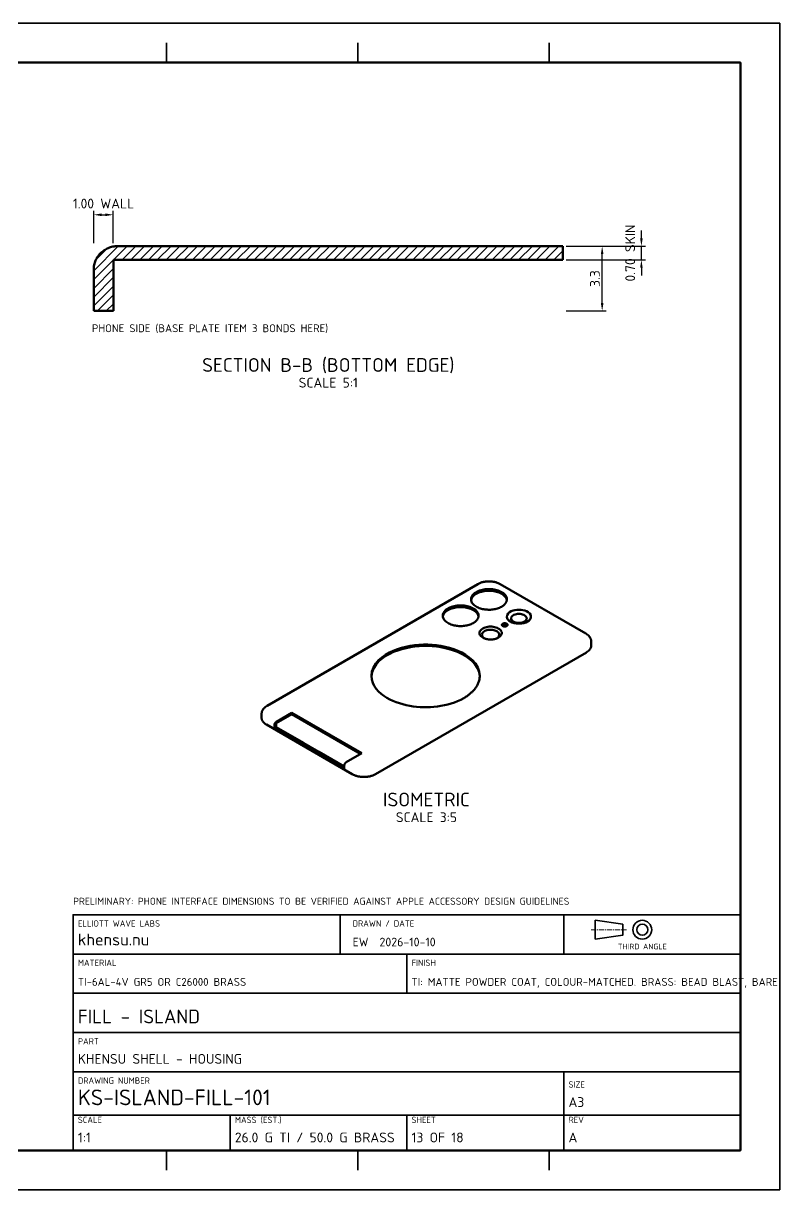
# Model space of a CAD drawing. Header units: millimetres. Extents: x 0 to 420, y 0 to 297.
# Drawn here: x 227.3 to 420, y 0 to 297 of the extents above; entities that cross this region are included whole.
import ezdxf
from ezdxf.enums import TextEntityAlignment as Align

# ---------------------------------------------------------------- set-up
doc = ezdxf.new("R2010")
doc.units = ezdxf.units.MM
doc.header["$LTSCALE"] = 0.4
doc.linetypes.add('CENTER', pattern=[5.08, 3.175, -0.635, 0.635, -0.635])
for name, color, linetype, lineweight in [('BORDER', 7, 'CONTINUOUS', 70), ('CENTER', 1, 'CENTER', 18), ('DIM', 4, 'CONTINUOUS', 18), ('HATCH', 8, 'CONTINUOUS', 13), ('OUTLINE', 7, 'CONTINUOUS', 50), ('SECTION', 7, 'CONTINUOUS', 50), ('TEXT', 7, 'CONTINUOUS', 25), ('TITLE', 7, 'CONTINUOUS', 35)]:
    doc.layers.add(name, color=color, linetype=linetype, lineweight=lineweight)
doc.styles.add('KHENSU', font='isocpeur.ttf')
doc.dimstyles.new('KHENSU', dxfattribs={"dimtxt": 2.5, "dimasz": 2, "dimexe": 1, "dimexo": 0.8, "dimgap": 0.6, "dimtad": 1, "dimdsep": 46, "dimtxsty": 'KHENSU', "dimcen": -1.5, "dimclrd": 4, "dimclre": 4, "dimclrt": 7, "dimazin": 3, "dimtfac": 1, "dimtmove": 2, "dimatfit": 3})

msp = doc.modelspace()

# ---------------------------------------------------------------- hatches: boundary and pattern name
at = {"layer": 'HATCH'}
h = msp.add_hatch(dxfattribs=at)
h.set_pattern_fill('ANSI31', color=8, scale=0.5)
h.paths.add_polyline_path([(364.773, 240.25), (364.773, 239.413), (364.773, 238.576), (364.773, 237.739), (364.773, 236.902), (364.088, 236.75), (363.251, 236.75), (362.414, 236.75), (361.577, 236.75), (360.74, 236.75), (359.903, 236.75), (359.066, 236.75), (358.229, 236.75), (357.392, 236.75), (356.555, 236.75), (355.718, 236.75), (354.881, 236.75), (354.044, 236.75), (353.207, 236.75), (352.371, 236.75), (351.534, 236.75), (350.697, 236.75), (349.86, 236.75), (349.023, 236.75), (348.186, 236.75), (347.349, 236.75), (346.512, 236.75), (345.675, 236.75), (344.838, 236.75), (344.001, 236.75), (343.164, 236.75), (342.327, 236.75), (341.49, 236.75), (340.653, 236.75), (339.816, 236.75), (338.979, 236.75), (338.142, 236.75), (337.306, 236.75), (336.469, 236.75), (335.632, 236.75), (334.795, 236.75), (333.958, 236.75), (333.121, 236.75), (332.284, 236.75), (331.447, 236.75), (330.61, 236.75), (329.773, 236.75), (328.936, 236.75), (328.099, 236.75), (327.262, 236.75), (326.425, 236.75), (325.588, 236.75), (324.751, 236.75), (323.914, 236.75), (323.077, 236.75), (322.24, 236.75), (321.404, 236.75), (320.567, 236.75), (319.73, 236.75), (318.893, 236.75), (318.056, 236.75), (317.219, 236.75), (316.382, 236.75), (315.545, 236.75), (314.708, 236.75), (313.871, 236.75), (313.034, 236.75), (312.197, 236.75), (311.36, 236.75), (310.523, 236.75), (309.686, 236.75), (308.849, 236.75), (308.012, 236.75), (307.175, 236.75), (306.339, 236.75), (305.502, 236.75), (304.665, 236.75), (303.828, 236.75), (302.991, 236.75), (302.154, 236.75), (301.317, 236.75), (300.48, 236.75), (299.643, 236.75), (298.806, 236.75), (297.969, 236.75), (297.132, 236.75), (296.295, 236.75), (295.458, 236.75), (294.621, 236.75), (293.784, 236.75), (292.947, 236.75), (292.11, 236.75), (291.274, 236.75), (290.437, 236.75), (289.6, 236.75), (288.763, 236.75), (287.926, 236.75), (287.089, 236.75), (286.252, 236.75), (285.415, 236.75), (284.578, 236.75), (283.741, 236.75), (282.904, 236.75), (282.067, 236.75), (281.23, 236.75), (280.393, 236.75), (279.556, 236.75), (278.719, 236.75), (277.882, 236.75), (277.045, 236.75), (276.208, 236.75), (275.372, 236.75), (274.535, 236.75), (273.698, 236.75), (272.861, 236.75), (272.024, 236.75), (271.187, 236.75), (270.35, 236.75), (269.513, 236.75), (268.676, 236.75), (267.839, 236.75), (267.002, 236.75), (266.165, 236.75), (265.328, 236.75), (264.491, 236.75), (263.654, 236.75), (262.817, 236.75), (261.98, 236.75), (261.143, 236.75), (260.307, 236.75), (259.47, 236.75), (258.633, 236.75), (257.796, 236.75), (256.959, 236.75), (256.122, 236.75), (255.285, 236.75), (254.448, 236.75), (253.611, 236.75), (252.774, 236.75), (251.937, 236.75), (251.1, 236.75), (250.305, 236.709), (250.305, 235.872), (250.305, 235.035), (250.305, 234.198), (250.305, 233.361), (250.305, 232.524), (250.305, 231.687), (250.305, 230.85), (250.305, 230.013), (250.305, 229.176), (250.305, 228.339), (250.305, 227.502), (250.305, 226.665), (250.305, 225.828), (250.305, 224.991), (250.305, 224.154), (249.872, 223.75), (249.035, 223.75), (248.198, 223.75), (247.361, 223.75), (246.524, 223.75), (245.687, 223.75), (245.227, 224.127), (245.227, 224.964), (245.227, 225.801), (245.227, 226.638), (245.227, 227.475), (245.227, 228.312), (245.227, 229.149), (245.227, 229.986), (245.227, 230.823), (245.227, 231.66), (245.227, 232.497), (245.227, 233.334), (245.227, 234.17), (245.276, 235.005), (245.441, 235.825), (245.719, 236.614), (246.105, 237.355), (246.591, 238.036), (247.167, 238.643), (247.821, 239.164), (248.54, 239.591), (249.311, 239.915), (250.119, 240.132), (250.948, 240.239), (251.785, 240.25), (252.622, 240.25), (253.459, 240.25), (254.296, 240.25), (255.133, 240.25), (255.97, 240.25), (256.807, 240.25), (257.643, 240.25), (258.48, 240.25), (259.317, 240.25), (260.154, 240.25), (260.991, 240.25), (261.828, 240.25), (262.665, 240.25), (263.502, 240.25), (264.339, 240.25), (265.176, 240.25), (266.013, 240.25), (266.85, 240.25), (267.687, 240.25), (268.524, 240.25), (269.361, 240.25), (270.198, 240.25), (271.035, 240.25), (271.872, 240.25), (272.708, 240.25), (273.545, 240.25), (274.382, 240.25), (275.219, 240.25), (276.056, 240.25), (276.893, 240.25), (277.73, 240.25), (278.567, 240.25), (279.404, 240.25), (280.241, 240.25), (281.078, 240.25), (281.915, 240.25), (282.752, 240.25), (283.589, 240.25), (284.426, 240.25), (285.263, 240.25), (286.1, 240.25), (286.937, 240.25), (287.774, 240.25), (288.61, 240.25), (289.447, 240.25), (290.284, 240.25), (291.121, 240.25), (291.958, 240.25), (292.795, 240.25), (293.632, 240.25), (294.469, 240.25), (295.306, 240.25), (296.143, 240.25), (296.98, 240.25), (297.817, 240.25), (298.654, 240.25), (299.491, 240.25), (300.328, 240.25), (301.165, 240.25), (302.002, 240.25), (302.839, 240.25), (303.675, 240.25), (304.512, 240.25), (305.349, 240.25), (306.186, 240.25), (307.023, 240.25), (307.86, 240.25), (308.697, 240.25), (309.534, 240.25), (310.371, 240.25), (311.208, 240.25), (312.045, 240.25), (312.882, 240.25), (313.719, 240.25), (314.556, 240.25), (315.393, 240.25), (316.23, 240.25), (317.067, 240.25), (317.904, 240.25), (318.74, 240.25), (319.577, 240.25), (320.414, 240.25), (321.251, 240.25), (322.088, 240.25), (322.925, 240.25), (323.762, 240.25), (324.599, 240.25), (325.436, 240.25), (326.273, 240.25), (327.11, 240.25), (327.947, 240.25), (328.784, 240.25), (329.621, 240.25), (330.458, 240.25), (331.295, 240.25), (332.132, 240.25), (332.969, 240.25), (333.806, 240.25), (334.642, 240.25), (335.479, 240.25), (336.316, 240.25), (337.153, 240.25), (337.99, 240.25), (338.827, 240.25), (339.664, 240.25), (340.501, 240.25), (341.338, 240.25), (342.175, 240.25), (343.012, 240.25), (343.849, 240.25), (344.686, 240.25), (345.523, 240.25), (346.36, 240.25), (347.197, 240.25), (348.034, 240.25), (348.871, 240.25), (349.707, 240.25), (350.544, 240.25), (351.381, 240.25), (352.218, 240.25), (353.055, 240.25), (353.892, 240.25), (354.729, 240.25), (355.566, 240.25), (356.403, 240.25), (357.24, 240.25), (358.077, 240.25), (358.914, 240.25), (359.751, 240.25), (360.588, 240.25), (361.425, 240.25), (362.262, 240.25), (363.099, 240.25), (363.936, 240.25), (364.773, 240.25)])

# ---------------------------------------------------------------- linework, layer by layer
at = {"layer": 'BORDER'}
msp.add_lwpolyline([(20, 10), (410, 10), (410, 287), (20, 287)], close=True, dxfattribs=at)
at = {"layer": 'CENTER'}
msp.add_line((372, 66.2), (381, 66.2), dxfattribs=at)
at = {"layer": 'OUTLINE'}
for p, q in [((343.11, 154.219), (289.399, 123.209)), ((370.601, 141.604), (348.752, 154.219)), ((317.039, 105.806), (370.751, 136.817)), ((371.981, 139.56), (371.981, 138.531)), ((288.019, 121.164), (288.019, 120.136)), ((291.689, 118.776), (295.719, 121.103)), ((291.774, 119.168), (295.719, 121.446)), ((295.719, 121.103), (295.719, 121.446)), ((295.719, 121.446), (313.539, 111.158)), ((295.719, 121.103), (313.242, 110.987)), ((289.249, 118.421), (311.099, 105.806)), ((291.265, 118.286), (291.265, 117.551)), ((291.689, 117.796), (291.265, 117.551)), ((291.265, 117.551), (298.223, 113.534)), ((291.689, 118.776), (291.689, 117.796)), ((291.689, 117.796), (298.647, 113.779)), ((298.647, 113.779), (298.223, 113.534)), ((298.223, 113.461), (298.647, 113.706)), ((298.223, 113.461), (298.223, 113.534)), ((302.126, 111.207), (298.223, 113.461)), ((298.647, 113.706), (298.647, 113.779)), ((302.486, 111.489), (298.647, 113.706)), ((302.126, 111.281), (302.55, 111.526)), ((302.126, 111.281), (309.084, 107.264)), ((302.126, 111.281), (302.126, 111.207)), ((302.55, 111.526), (309.084, 107.753)), ((313.539, 111.158), (309.593, 108.88)), ((309.084, 107.264), (309.084, 107.998))]:
    msp.add_line(p, q, dxfattribs=at)
for points in [[(348.752, 154.219), (348.586, 154.31), (348.416, 154.393), (348.242, 154.47), (348.066, 154.539), (347.888, 154.602), (347.707, 154.658), (347.524, 154.708), (347.34, 154.752), (347.155, 154.791), (346.968, 154.823), (346.781, 154.85), (346.593, 154.871), (346.404, 154.887), (346.215, 154.898), (346.026, 154.903), (345.836, 154.903), (345.647, 154.898), (345.458, 154.887), (345.27, 154.871), (345.081, 154.85), (344.894, 154.823), (344.707, 154.791), (344.522, 154.752), (344.338, 154.708), (344.155, 154.658), (343.975, 154.602), (343.796, 154.539), (343.62, 154.47), (343.446, 154.393), (343.276, 154.31), (343.11, 154.219)], [(350.491, 150.313), (350.446, 150.681), (350.32, 151.029), (350.126, 151.345), (349.884, 151.626), (349.607, 151.871), (349.304, 152.085), (348.982, 152.27), (348.647, 152.428), (348.301, 152.563), (347.947, 152.675), (347.588, 152.766), (347.224, 152.838), (346.857, 152.891), (346.487, 152.926), (346.117, 152.944), (345.746, 152.944), (345.375, 152.926), (345.006, 152.891), (344.639, 152.838), (344.275, 152.766), (343.915, 152.675), (343.561, 152.563), (343.216, 152.428), (342.88, 152.27), (342.559, 152.085), (342.255, 151.871), (341.978, 151.626), (341.736, 151.345), (341.543, 151.029), (341.416, 150.681), (341.371, 150.313)], [(350.475, 150.093), (350.385, 150.437), (350.226, 150.756), (350.015, 151.043), (349.765, 151.298), (349.487, 151.521), (349.188, 151.715), (348.874, 151.884), (348.548, 152.029), (348.213, 152.152), (347.872, 152.255), (347.525, 152.339), (347.174, 152.405), (346.821, 152.455), (346.466, 152.487), (346.109, 152.503), (345.753, 152.503), (345.396, 152.487), (345.041, 152.455), (344.688, 152.405), (344.337, 152.339), (343.991, 152.255), (343.649, 152.152), (343.314, 152.029), (342.989, 151.884), (342.674, 151.715), (342.375, 151.521), (342.097, 151.298), (341.847, 151.043), (341.636, 150.756), (341.477, 150.437), (341.387, 150.093)], [(343.279, 146.149), (343.234, 146.517), (343.107, 146.865), (342.914, 147.181), (342.672, 147.461), (342.394, 147.707), (342.091, 147.921), (341.77, 148.106), (341.434, 148.264), (341.088, 148.399), (340.735, 148.511), (340.375, 148.602), (340.011, 148.674), (339.644, 148.727), (339.275, 148.762), (338.904, 148.78), (338.533, 148.78), (338.163, 148.762), (337.793, 148.727), (337.426, 148.674), (337.062, 148.602), (336.703, 148.511), (336.349, 148.399), (336.003, 148.264), (335.668, 148.106), (335.346, 147.921), (335.043, 147.707), (334.765, 147.461), (334.523, 147.181), (334.33, 146.865), (334.203, 146.517), (334.159, 146.149)], [(341.371, 150.313), (341.399, 150.021), (341.481, 149.74), (341.608, 149.476), (341.773, 149.233), (341.967, 149.012), (342.183, 148.814), (342.416, 148.636), (342.663, 148.477), (342.921, 148.336), (343.186, 148.211), (343.459, 148.101), (343.736, 148.006), (344.018, 147.924), (344.303, 147.854), (344.591, 147.797), (344.881, 147.751), (345.173, 147.717), (345.466, 147.694), (345.759, 147.682), (346.053, 147.682), (346.346, 147.692), (346.639, 147.713), (346.931, 147.745), (347.221, 147.788), (347.51, 147.843), (347.795, 147.911), (348.078, 147.991), (348.356, 148.084), (348.63, 148.191), (348.897, 148.313), (349.156, 148.452)], [(349.156, 148.452), (349.222, 148.491), (349.288, 148.532), (349.353, 148.573), (349.418, 148.616), (349.481, 148.661), (349.543, 148.707), (349.605, 148.754), (349.665, 148.802), (349.724, 148.852), (349.782, 148.903), (349.839, 148.956), (349.894, 149.011), (349.947, 149.067), (349.999, 149.124), (350.049, 149.183), (350.098, 149.243), (350.144, 149.306), (350.188, 149.369), (350.23, 149.434), (350.269, 149.501), (350.305, 149.569), (350.339, 149.639), (350.37, 149.71), (350.397, 149.782), (350.422, 149.856), (350.443, 149.93), (350.46, 150.006), (350.473, 150.082), (350.483, 150.159), (350.489, 150.236), (350.491, 150.313)], [(334.159, 146.149), (334.187, 145.857), (334.268, 145.576), (334.396, 145.311), (334.56, 145.069), (334.754, 144.848), (334.97, 144.65), (335.204, 144.472), (335.451, 144.313), (335.708, 144.172), (335.974, 144.047), (336.246, 143.937), (336.524, 143.842), (336.806, 143.759), (337.091, 143.69), (337.379, 143.633), (337.669, 143.587), (337.961, 143.553), (338.253, 143.53), (338.547, 143.518), (338.84, 143.517), (339.134, 143.527), (339.427, 143.548), (339.718, 143.581), (340.009, 143.624), (340.297, 143.679), (340.583, 143.747), (340.865, 143.827), (341.144, 143.92), (341.417, 144.027), (341.684, 144.149), (341.943, 144.288)], [(343.263, 145.929), (343.172, 146.273), (343.014, 146.592), (342.803, 146.879), (342.553, 147.133), (342.274, 147.356), (341.976, 147.551), (341.661, 147.719), (341.335, 147.864), (341.001, 147.988), (340.659, 148.091), (340.312, 148.175), (339.962, 148.241), (339.609, 148.29), (339.253, 148.323), (338.897, 148.339), (338.54, 148.339), (338.184, 148.323), (337.829, 148.29), (337.475, 148.241), (337.125, 148.175), (336.778, 148.091), (336.437, 147.988), (336.102, 147.864), (335.776, 147.719), (335.462, 147.551), (335.163, 147.356), (334.885, 147.133), (334.635, 146.879), (334.423, 146.592), (334.265, 146.273), (334.175, 145.929)], [(341.943, 144.288), (342.01, 144.327), (342.076, 144.367), (342.141, 144.409), (342.205, 144.452), (342.268, 144.497), (342.331, 144.542), (342.392, 144.59), (342.453, 144.638), (342.512, 144.688), (342.57, 144.739), (342.626, 144.792), (342.681, 144.847), (342.735, 144.902), (342.787, 144.96), (342.837, 145.019), (342.885, 145.079), (342.931, 145.141), (342.975, 145.205), (343.017, 145.27), (343.056, 145.337), (343.093, 145.405), (343.127, 145.475), (343.157, 145.546), (343.185, 145.618), (343.209, 145.692), (343.23, 145.766), (343.247, 145.842), (343.261, 145.918), (343.271, 145.995), (343.277, 146.072), (343.279, 146.149)], [(355.745, 144.647), (356.152, 144.938), (356.475, 145.319), (356.64, 145.788), (356.577, 146.28), (356.317, 146.705), (355.942, 147.036), (355.508, 147.285), (355.041, 147.465), (354.555, 147.588), (354.059, 147.659), (353.559, 147.682), (353.058, 147.658), (352.563, 147.585), (352.078, 147.46), (351.611, 147.277), (351.179, 147.026), (350.807, 146.691), (350.552, 146.263), (350.497, 145.77), (350.67, 145.303), (350.997, 144.926), (351.406, 144.638), (351.859, 144.425), (352.337, 144.275), (352.83, 144.178), (353.33, 144.132), (353.83, 144.133), (354.326, 144.181), (354.814, 144.279), (355.29, 144.431), (355.745, 144.647)], [(354.969, 144.654), (355.231, 144.841), (355.439, 145.086), (355.546, 145.388), (355.505, 145.705), (355.337, 145.979), (355.096, 146.192), (354.817, 146.352), (354.516, 146.468), (354.203, 146.547), (353.884, 146.593), (353.562, 146.608), (353.24, 146.592), (352.921, 146.545), (352.609, 146.465), (352.309, 146.347), (352.03, 146.185), (351.791, 145.97), (351.627, 145.694), (351.592, 145.377), (351.703, 145.077), (351.913, 144.834), (352.176, 144.648), (352.468, 144.511), (352.776, 144.414), (353.093, 144.352), (353.415, 144.322), (353.737, 144.323), (354.056, 144.354), (354.37, 144.417), (354.677, 144.515), (354.969, 144.654)], [(348.366, 140.579), (348.648, 140.769), (348.894, 141.001), (349.085, 141.281), (349.189, 141.603), (349.178, 141.941), (349.055, 142.256), (348.851, 142.527), (348.596, 142.751), (348.31, 142.932), (348.003, 143.078), (347.683, 143.192), (347.355, 143.277), (347.02, 143.336), (346.683, 143.371), (346.343, 143.382), (346.004, 143.369), (345.666, 143.333), (345.332, 143.272), (345.004, 143.185), (344.685, 143.069), (344.379, 142.921), (344.095, 142.736), (343.843, 142.509), (343.644, 142.235), (343.528, 141.917), (343.526, 141.579), (343.637, 141.26), (343.832, 140.983), (344.082, 140.754), (344.366, 140.567), (344.67, 140.418)], [(347.931, 140.389), (348.147, 140.534), (348.337, 140.711), (348.487, 140.924), (348.572, 141.168), (348.573, 141.427), (348.488, 141.672), (348.339, 141.885), (348.149, 142.063), (347.933, 142.208), (347.701, 142.325), (347.458, 142.417), (347.207, 142.488), (346.952, 142.539), (346.694, 142.571), (346.434, 142.585), (346.174, 142.581), (345.915, 142.56), (345.657, 142.521), (345.404, 142.463), (345.156, 142.383), (344.917, 142.282), (344.69, 142.154), (344.483, 141.997), (344.307, 141.806), (344.18, 141.579), (344.127, 141.325), (344.163, 141.069), (344.277, 140.836), (344.445, 140.637), (344.646, 140.474), (344.87, 140.34)], [(350.682, 143.822), (350.675, 143.88), (350.655, 143.935), (350.624, 143.985), (350.586, 144.029), (350.542, 144.068), (350.494, 144.102), (350.443, 144.131), (350.39, 144.156), (350.336, 144.177), (350.28, 144.195), (350.223, 144.209), (350.166, 144.221), (350.108, 144.229), (350.049, 144.235), (349.991, 144.238), (349.932, 144.238), (349.874, 144.235), (349.816, 144.229), (349.758, 144.221), (349.7, 144.209), (349.643, 144.195), (349.587, 144.177), (349.533, 144.156), (349.48, 144.131), (349.429, 144.102), (349.381, 144.068), (349.337, 144.029), (349.299, 143.985), (349.269, 143.935), (349.249, 143.88), (349.242, 143.822)], [(349.242, 143.822), (349.246, 143.776), (349.259, 143.732), (349.279, 143.69), (349.305, 143.652), (349.336, 143.617), (349.37, 143.585), (349.407, 143.557), (349.446, 143.532), (349.486, 143.51), (349.528, 143.49), (349.571, 143.473), (349.615, 143.458), (349.66, 143.445), (349.705, 143.434), (349.75, 143.425), (349.796, 143.418), (349.842, 143.412), (349.888, 143.409), (349.934, 143.407), (349.981, 143.407), (350.027, 143.408), (350.073, 143.412), (350.119, 143.417), (350.165, 143.423), (350.211, 143.432), (350.256, 143.443), (350.301, 143.455), (350.345, 143.47), (350.388, 143.487), (350.43, 143.506), (350.471, 143.528)], [(350.572, 143.602), (350.54, 143.629), (350.506, 143.654), (350.47, 143.676), (350.432, 143.696), (350.394, 143.714), (350.355, 143.729), (350.315, 143.743), (350.275, 143.756), (350.234, 143.766), (350.193, 143.775), (350.151, 143.782), (350.109, 143.788), (350.067, 143.792), (350.025, 143.795), (349.983, 143.797), (349.941, 143.797), (349.898, 143.795), (349.856, 143.792), (349.814, 143.788), (349.772, 143.782), (349.731, 143.775), (349.689, 143.766), (349.649, 143.756), (349.608, 143.743), (349.568, 143.729), (349.529, 143.714), (349.491, 143.696), (349.454, 143.676), (349.418, 143.654), (349.383, 143.629), (349.351, 143.602)], [(350.471, 143.528), (350.481, 143.534), (350.492, 143.541), (350.502, 143.547), (350.512, 143.554), (350.522, 143.561), (350.532, 143.568), (350.542, 143.576), (350.551, 143.584), (350.561, 143.591), (350.57, 143.6), (350.579, 143.608), (350.587, 143.617), (350.596, 143.625), (350.604, 143.634), (350.612, 143.644), (350.619, 143.653), (350.627, 143.663), (350.634, 143.673), (350.64, 143.683), (350.647, 143.694), (350.652, 143.705), (350.658, 143.716), (350.662, 143.727), (350.667, 143.738), (350.671, 143.75), (350.674, 143.762), (350.677, 143.774), (350.679, 143.786), (350.68, 143.798), (350.681, 143.81), (350.682, 143.822)], [(344.67, 140.418), (344.773, 140.376), (344.878, 140.337), (344.984, 140.302), (345.09, 140.27), (345.198, 140.241), (345.306, 140.214), (345.415, 140.191), (345.524, 140.17), (345.634, 140.152), (345.744, 140.137), (345.855, 140.124), (345.966, 140.114), (346.077, 140.106), (346.188, 140.101), (346.3, 140.099), (346.411, 140.099), (346.522, 140.101), (346.634, 140.106), (346.745, 140.114), (346.856, 140.124), (346.966, 140.137), (347.077, 140.152), (347.187, 140.17), (347.296, 140.191), (347.405, 140.214), (347.513, 140.241), (347.621, 140.27), (347.727, 140.302), (347.833, 140.337), (347.937, 140.376), (348.041, 140.418)], [(347.841, 140.34), (347.844, 140.342), (347.847, 140.343), (347.85, 140.345), (347.853, 140.346), (347.856, 140.348), (347.859, 140.35), (347.862, 140.351), (347.865, 140.353), (347.867, 140.354), (347.87, 140.356), (347.873, 140.357), (347.876, 140.359), (347.879, 140.36), (347.882, 140.362), (347.885, 140.364), (347.888, 140.365), (347.891, 140.367), (347.894, 140.368), (347.897, 140.37), (347.899, 140.372), (347.902, 140.373), (347.905, 140.375), (347.908, 140.376), (347.911, 140.378), (347.914, 140.38), (347.917, 140.381), (347.92, 140.383), (347.922, 140.385), (347.925, 140.386), (347.928, 140.388), (347.931, 140.389)], [(348.041, 140.418), (348.051, 140.422), (348.062, 140.427), (348.073, 140.432), (348.084, 140.436), (348.094, 140.441), (348.105, 140.446), (348.116, 140.451), (348.126, 140.456), (348.137, 140.461), (348.148, 140.466), (348.158, 140.471), (348.169, 140.476), (348.179, 140.481), (348.19, 140.486), (348.2, 140.491), (348.211, 140.496), (348.221, 140.501), (348.232, 140.507), (348.242, 140.512), (348.253, 140.517), (348.263, 140.523), (348.274, 140.528), (348.284, 140.534), (348.294, 140.539), (348.305, 140.545), (348.315, 140.551), (348.325, 140.556), (348.335, 140.562), (348.346, 140.568), (348.356, 140.573), (348.366, 140.579)], [(371.981, 139.56), (371.979, 139.643), (371.973, 139.727), (371.964, 139.81), (371.951, 139.892), (371.935, 139.974), (371.915, 140.055), (371.892, 140.135), (371.865, 140.214), (371.835, 140.292), (371.802, 140.368), (371.766, 140.443), (371.727, 140.517), (371.686, 140.589), (371.641, 140.66), (371.595, 140.729), (371.546, 140.797), (371.494, 140.862), (371.441, 140.926), (371.385, 140.989), (371.328, 141.049), (371.269, 141.108), (371.208, 141.165), (371.146, 141.22), (371.082, 141.274), (371.017, 141.326), (370.95, 141.376), (370.883, 141.425), (370.814, 141.472), (370.744, 141.518), (370.673, 141.562), (370.601, 141.604)], [(315.988, 130.828), (316.123, 131.94), (316.507, 132.992), (317.091, 133.95), (317.824, 134.799), (318.664, 135.543), (319.581, 136.19), (320.555, 136.749), (321.57, 137.228), (322.616, 137.635), (323.687, 137.974), (324.775, 138.251), (325.876, 138.468), (326.987, 138.629), (328.105, 138.736), (329.226, 138.788), (330.349, 138.788), (331.471, 138.736), (332.588, 138.629), (333.7, 138.468), (334.801, 138.251), (335.889, 137.974), (336.959, 137.635), (338.006, 137.228), (339.021, 136.749), (339.994, 136.19), (340.912, 135.543), (341.751, 134.799), (342.484, 133.95), (343.069, 132.992), (343.453, 131.94), (343.588, 130.828)], [(315.991, 130.656), (316.164, 131.752), (316.574, 132.783), (317.175, 133.717), (317.915, 134.545), (318.756, 135.271), (319.67, 135.903), (320.638, 136.449), (321.646, 136.918), (322.684, 137.316), (323.745, 137.648), (324.823, 137.919), (325.914, 138.132), (327.015, 138.29), (328.122, 138.394), (329.232, 138.446), (330.344, 138.446), (331.454, 138.394), (332.561, 138.29), (333.661, 138.132), (334.752, 137.919), (335.831, 137.648), (336.891, 137.316), (337.929, 136.918), (338.937, 136.449), (339.905, 135.903), (340.82, 135.271), (341.661, 134.545), (342.401, 133.717), (343.001, 132.783), (343.412, 131.752), (343.585, 130.656)], [(370.751, 136.817), (370.812, 136.853), (370.873, 136.89), (370.933, 136.929), (370.992, 136.968), (371.05, 137.009), (371.108, 137.051), (371.164, 137.095), (371.22, 137.139), (371.274, 137.185), (371.328, 137.233), (371.38, 137.281), (371.431, 137.331), (371.48, 137.383), (371.528, 137.436), (371.574, 137.49), (371.618, 137.546), (371.661, 137.603), (371.701, 137.662), (371.74, 137.722), (371.776, 137.783), (371.81, 137.846), (371.841, 137.91), (371.869, 137.976), (371.894, 138.042), (371.917, 138.11), (371.936, 138.179), (371.952, 138.248), (371.964, 138.318), (371.973, 138.389), (371.979, 138.46), (371.981, 138.531)], [(339.546, 125.194), (338.762, 124.775), (337.955, 124.405), (337.127, 124.081), (336.285, 123.798), (335.43, 123.557), (334.565, 123.353), (333.692, 123.186), (332.814, 123.054), (331.93, 122.957), (331.044, 122.893), (330.156, 122.863), (329.267, 122.866), (328.38, 122.902), (327.494, 122.971), (326.611, 123.074), (325.733, 123.212), (324.862, 123.385), (323.998, 123.595), (323.145, 123.844), (322.305, 124.133), (321.481, 124.465), (320.677, 124.843), (319.898, 125.271), (319.151, 125.752), (318.445, 126.29), (317.79, 126.891), (317.204, 127.558), (316.705, 128.292), (316.319, 129.092), (316.073, 129.944), (315.988, 130.828)], [(343.588, 130.828), (343.582, 130.594), (343.564, 130.36), (343.535, 130.128), (343.493, 129.897), (343.441, 129.669), (343.378, 129.443), (343.304, 129.221), (343.221, 129.002), (343.128, 128.787), (343.026, 128.576), (342.915, 128.37), (342.796, 128.168), (342.67, 127.971), (342.537, 127.778), (342.397, 127.59), (342.251, 127.407), (342.099, 127.228), (341.942, 127.055), (341.78, 126.885), (341.614, 126.721), (341.442, 126.561), (341.267, 126.406), (341.088, 126.254), (340.906, 126.108), (340.72, 125.965), (340.531, 125.827), (340.339, 125.692), (340.144, 125.562), (339.947, 125.435), (339.748, 125.313), (339.546, 125.194)], [(289.399, 123.209), (289.327, 123.166), (289.256, 123.122), (289.186, 123.077), (289.117, 123.03), (289.05, 122.981), (288.983, 122.93), (288.918, 122.878), (288.854, 122.825), (288.792, 122.769), (288.731, 122.712), (288.672, 122.653), (288.615, 122.593), (288.559, 122.531), (288.506, 122.467), (288.454, 122.401), (288.405, 122.333), (288.359, 122.264), (288.314, 122.194), (288.273, 122.121), (288.234, 122.048), (288.198, 121.972), (288.165, 121.896), (288.135, 121.818), (288.108, 121.739), (288.085, 121.659), (288.065, 121.578), (288.049, 121.496), (288.036, 121.414), (288.027, 121.331), (288.021, 121.248), (288.019, 121.164)], [(289.249, 118.421), (289.188, 118.457), (289.127, 118.495), (289.067, 118.533), (289.008, 118.573), (288.95, 118.614), (288.892, 118.656), (288.836, 118.699), (288.78, 118.744), (288.726, 118.79), (288.672, 118.837), (288.62, 118.886), (288.569, 118.936), (288.52, 118.987), (288.472, 119.04), (288.426, 119.094), (288.382, 119.15), (288.339, 119.207), (288.299, 119.266), (288.26, 119.326), (288.224, 119.388), (288.19, 119.45), (288.159, 119.515), (288.131, 119.58), (288.106, 119.647), (288.083, 119.714), (288.064, 119.783), (288.048, 119.852), (288.036, 119.923), (288.027, 119.993), (288.021, 120.064), (288.019, 120.136)], [(291.774, 119.168), (291.745, 119.15), (291.716, 119.131), (291.689, 119.111), (291.662, 119.089), (291.637, 119.067), (291.612, 119.044), (291.587, 119.02), (291.564, 118.995), (291.541, 118.969), (291.52, 118.943), (291.499, 118.916), (291.478, 118.888), (291.459, 118.86), (291.44, 118.832), (291.422, 118.803), (291.405, 118.773), (291.389, 118.743), (291.374, 118.713), (291.359, 118.682), (291.345, 118.651), (291.333, 118.619), (291.321, 118.587), (291.31, 118.555), (291.3, 118.522), (291.291, 118.489), (291.284, 118.456), (291.277, 118.422), (291.272, 118.388), (291.268, 118.354), (291.266, 118.32), (291.265, 118.286)], [(309.593, 108.88), (309.564, 108.862), (309.535, 108.843), (309.508, 108.823), (309.481, 108.802), (309.456, 108.779), (309.431, 108.756), (309.407, 108.732), (309.383, 108.707), (309.361, 108.681), (309.339, 108.655), (309.318, 108.628), (309.298, 108.601), (309.278, 108.573), (309.259, 108.544), (309.242, 108.515), (309.224, 108.485), (309.208, 108.455), (309.193, 108.425), (309.178, 108.394), (309.165, 108.363), (309.152, 108.331), (309.14, 108.299), (309.129, 108.267), (309.119, 108.234), (309.11, 108.201), (309.103, 108.168), (309.096, 108.134), (309.091, 108.1), (309.087, 108.067), (309.085, 108.033), (309.084, 107.998)], [(311.099, 105.806), (311.274, 105.711), (311.453, 105.624), (311.636, 105.544), (311.821, 105.472), (312.01, 105.407), (312.2, 105.349), (312.392, 105.297), (312.586, 105.252), (312.781, 105.213), (312.978, 105.179), (313.175, 105.151), (313.373, 105.129), (313.571, 105.113), (313.77, 105.102), (313.969, 105.097), (314.168, 105.097), (314.368, 105.102), (314.566, 105.113), (314.765, 105.129), (314.963, 105.151), (315.16, 105.179), (315.356, 105.213), (315.552, 105.252), (315.745, 105.297), (315.938, 105.349), (316.128, 105.407), (316.316, 105.472), (316.502, 105.544), (316.685, 105.624), (316.864, 105.711), (317.039, 105.806)]]:
    msp.add_lwpolyline(points, dxfattribs=at)
at = {"layer": 'SECTION'}
for p, q in [((251.323, 240.25), (364.773, 240.25)), ((364.773, 240.25), (364.773, 236.75)), ((364.773, 236.75), (250.305, 236.75)), ((250.305, 236.75), (250.305, 223.75)), ((245.227, 223.75), (245.227, 234.25)), ((250.305, 223.75), (245.227, 223.75))]:
    msp.add_line(p, q, dxfattribs=at)
msp.add_lwpolyline([(245.227, 234.25), (245.235, 234.556), (245.259, 234.862), (245.299, 235.166), (245.354, 235.467), (245.425, 235.766), (245.511, 236.06), (245.612, 236.349), (245.728, 236.633), (245.858, 236.91), (246.002, 237.181), (246.16, 237.443), (246.332, 237.697), (246.516, 237.942), (246.712, 238.178), (246.92, 238.403), (247.139, 238.617), (247.369, 238.82), (247.609, 239.011), (247.858, 239.189), (248.116, 239.355), (248.382, 239.508), (248.655, 239.647), (248.934, 239.772), (249.22, 239.883), (249.511, 239.98), (249.806, 240.062), (250.105, 240.13), (250.407, 240.182), (250.711, 240.22), (251.017, 240.242), (251.323, 240.25)], dxfattribs=at)
at = {"layer": 'TITLE'}
for p, q in [((263.75, 287), (263.75, 292)), ((312.5, 287), (312.5, 292)), ((361.25, 287), (361.25, 292)), ((308, 60), (308, 70)), ((365, 60), (365, 70)), ((240, 60), (410, 60)), ((325, 50), (325, 60)), ((240, 50), (410, 50)), ((240, 40), (410, 40)), ((240, 30), (410, 30)), ((365, 10), (365, 30)), ((240, 19), (410, 19)), ((280, 10), (280, 19)), ((325, 10), (325, 19)), ((263.75, 10), (263.75, 5)), ((312.5, 10), (312.5, 5)), ((361.25, 10), (361.25, 5))]:
    msp.add_line(p, q, dxfattribs=at)
for points in [[(0, 0), (420, 0), (420, 297), (0, 297)], [(240, 10), (410, 10), (410, 70), (240, 70)], [(373, 63.8), (380, 64.8), (380, 67.6), (373, 68.6)]]:
    msp.add_lwpolyline(points, close=True, dxfattribs=at)
for radius in [2.4, 1.4]:
    msp.add_circle((385, 66.2), radius, dxfattribs=at)

# ---------------------------------------------------------------- texts
at = {"layer": 'TEXT', "style": 'KHENSU'}
for s, height, p in [('PHONE SIDE (BASE PLATE ITEM 3 BONDS HERE)', 2, (244.773, 217.75)), ('khensu.nu', 3, (241.2, 61.3)), ('EW  2026-10-10', 2.2, (311.2, 61.3)), ('TI-6AL-4V GR5 OR C26000 BRASS', 2, (241.2, 51.3)), ('TI: MATTE POWDER COAT, COLOUR-MATCHED. BRASS: BEAD BLAST, BARE', 2, (326.2, 51.3)), ('FILL - ISLAND', 3.5, (241.2, 41.3)), ('KHENSU SHELL - HOUSING', 2.5, (241.2, 31.3)), ('KS-ISLAND-FILL-101', 4, (241.2, 20.3)), ('A3', 2.5, (366.2, 20.3)), ('1:1', 2.5, (241.2, 11.3)), ('26.0 G TI / 50.0 G BRASS', 2.5, (281.2, 11.3)), ('13 OF 18', 2.5, (326.2, 11.3)), ('A', 2.5, (366.2, 11.3))]:
    msp.add_text(s, height=height, dxfattribs=at).set_placement(p, align=Align.BOTTOM_LEFT)
for s, height, p in [('SECTION B-B (BOTTOM EDGE)', 3.5, (305, 211.75)), ('SCALE 5:1', 2.5, (305, 206.75)), ('ISOMETRIC', 3.5, (330, 101.096)), ('SCALE 3:5', 2.5, (330, 96.096))]:
    msp.add_text(s, height=height, dxfattribs=at).set_placement(p, align=Align.TOP_CENTER)
at = {"layer": 'TITLE', "style": 'KHENSU'}
for s, height, p in [('PRELIMINARY: PHONE INTERFACE DIMENSIONS TO BE VERIFIED AGAINST APPLE ACCESSORY DESIGN GUIDELINES', 1.8, (240, 72)), ('ELLIOTT WAVE LABS', 1.6, (241.2, 66.5)), ('DRAWN / DATE', 1.6, (311.2, 66.5)), ('MATERIAL', 1.6, (241.2, 56.5)), ('FINISH', 1.6, (326.2, 56.5)), ('PART', 1.6, (241.2, 36.5)), ('DRAWING NUMBER', 1.6, (241.2, 26.5)), ('SIZE', 1.6, (366.2, 25.5)), ('SCALE', 1.6, (241.2, 16.5)), ('MASS (EST.)', 1.6, (281.2, 16.5)), ('SHEET', 1.6, (326.2, 16.5)), ('REV', 1.6, (366.2, 16.5))]:
    msp.add_text(s, height=height, dxfattribs=at).set_placement(p, align=Align.BOTTOM_LEFT)
msp.add_text('THIRD ANGLE', height=1.4, dxfattribs=at).set_placement((385, 60.8), align=Align.BOTTOM_CENTER)

# ---------------------------------------------------------------- dimensions: what is measured, and where the dimension line sits
at = {"layer": 'DIM'}
msp.add_linear_dim(base=(245.227, 248.25), p1=(245.227, 240.25), p2=(250.227, 240.25), text='1.00 WALL', dimstyle='KHENSU', override={"dimlfac": 0.2}, dxfattribs=at).render()
msp.add_linear_dim(base=(384.773, 236.75), p1=(364.773, 236.75), p2=(364.773, 240.25), angle=90, text='0.70 SKIN', dimstyle='KHENSU', override={"dimlfac": 0.2}, dxfattribs=at).render()
msp.add_linear_dim(base=(374.773, 223.75), p1=(364.773, 223.75), p2=(364.773, 240.25), angle=90, dimstyle='KHENSU', override={"dimlfac": 0.2}, dxfattribs=at).render()

doc.saveas('drawing.dxf')
